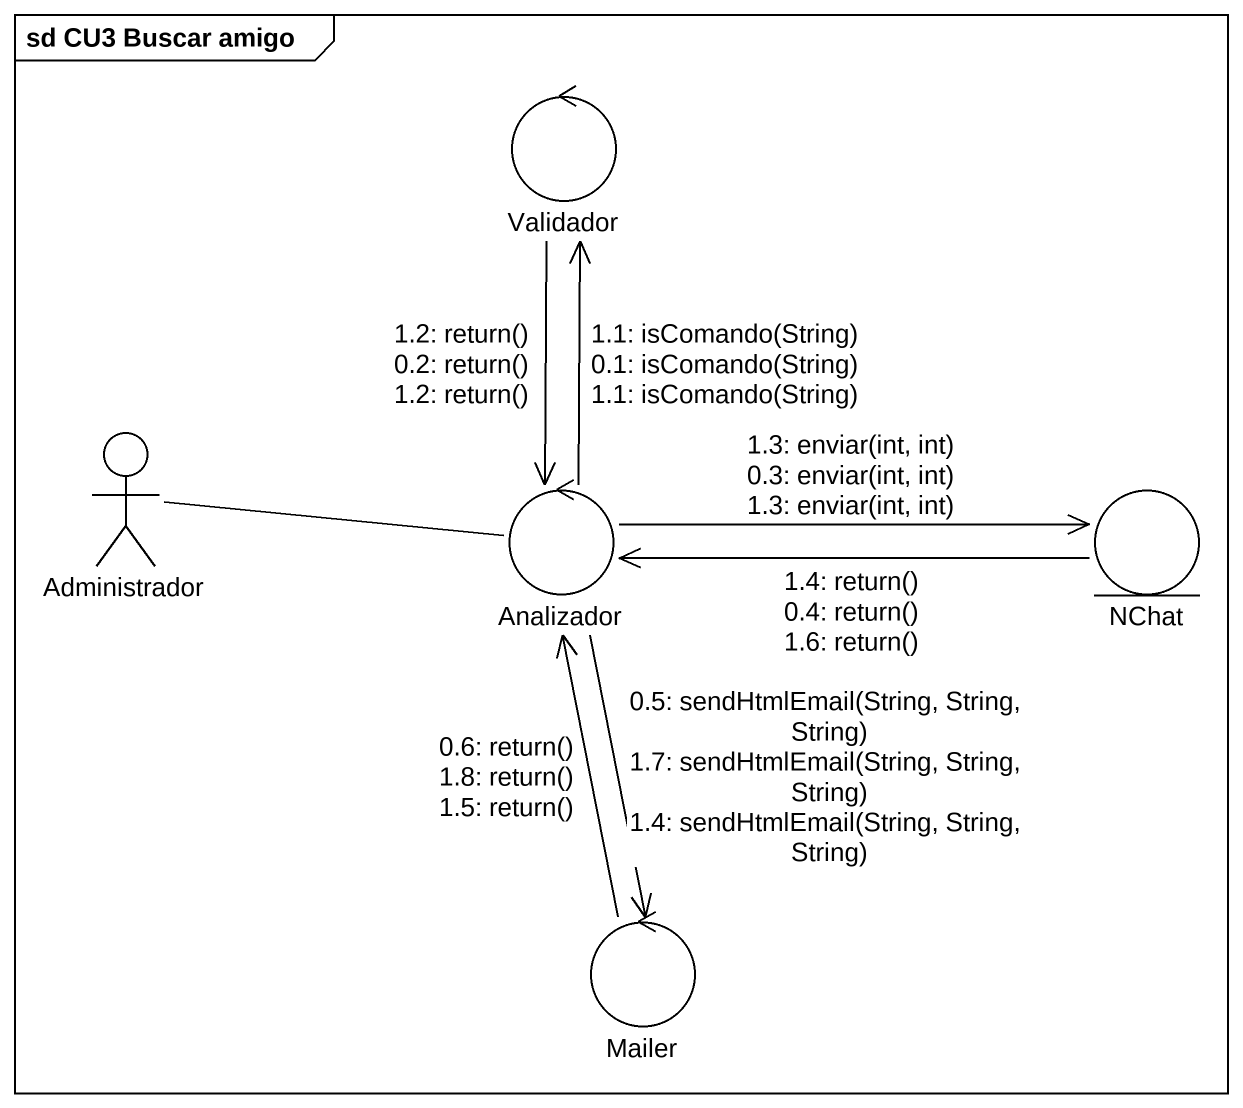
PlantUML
@startuml
mainframe sd CU3 Buscar amigo
control Validador
actor Administrador
control Analizador
entity NChat
control Mailer
Administrador -right- Analizador
Analizador --> Mailer : 0.5: sendHtmlEmail(String, String, String)\n1.7: sendHtmlEmail(String, String, String)\n1.4: sendHtmlEmail(String, String, String)
Mailer -up-> Analizador : 0.6: return()\n1.8: return()\n1.5: return()
Analizador -up-> Validador : 1.1: isComando(String)\n0.1: isComando(String)\n1.1: isComando(String)
Validador --> Analizador : 1.2: return()\n0.2: return()\n1.2: return()
Analizador -right-> NChat : 1.3: enviar(int, int)\n0.3: enviar(int, int)\n1.3: enviar(int, int)
NChat -left-> Analizador : 1.4: return()\n0.4: return()\n1.6: return()
@enduml
